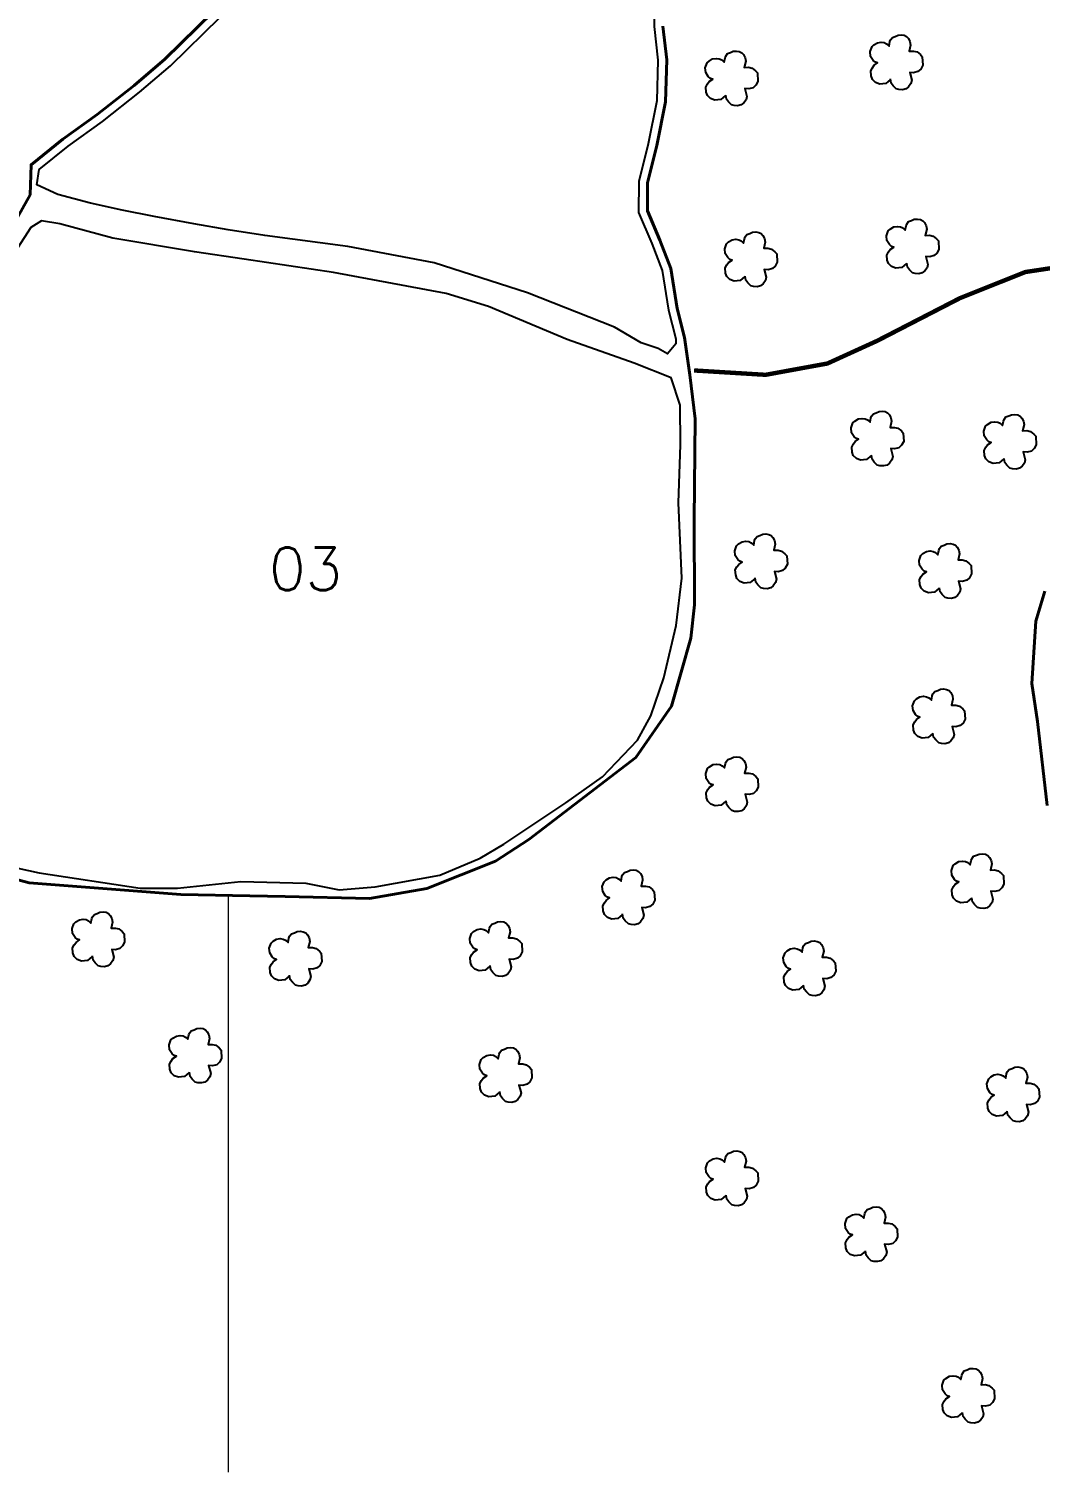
# Model space of a CAD drawing. Extents: x 728964 to 733419, y 7820946 to 7824096.
# Drawn here: x 730309 to 730771, y 7822466 to 7823126 of the extents above; entities that cross this region are included whole.
import ezdxf

# ---------------------------------------------------------------- set-up
doc = ezdxf.new("R2010")
doc.units = 0
doc.header["$MEASUREMENT"] = 0
doc.linetypes.add('CONTINUO', pattern=[0])
for name, color, linetype, lineweight in [('0114000294', 1, 'Continuous', 40), ('0114000294003', 5, 'Continuous', 25), ('0114000294010', 5, 'Continuous', 25), ('MALHA', 8, 'Continuous', 9)]:
    doc.layers.add(name, color=color, linetype=linetype, lineweight=lineweight)
for name, color, linetype in [('ESTRADA', 1, 'Continuous'), ('SIMBOLO ARVORE', 118, 'Continuous'), ('TEXTO_NUN_TAL', 7, 'Continuous')]:
    doc.layers.add(name, color=color, linetype=linetype)
doc.styles.add('SIMPLEX', font='simplex', dxfattribs={"height": 0.2})

msp = doc.modelspace()

# ---------------------------------------------------------------- linework, layer by layer
at = {"layer": '0114000294', "linetype": 'Continuous'}
for points in [[(730298.7, 7823031.65), (730309.2, 7823050.43), (730309.68, 7823064.17), (730324.15, 7823075.86), (730339.89, 7823087.22), (730356.77, 7823100.48), (730370.8, 7823112.45), (730393.06, 7823134.33)], [(730598.69, 7823127.64), (730600.4, 7823112.14), (730599.84, 7823093.02), (730595.9, 7823072.95), (730591.66, 7823055.97), (730591.58, 7823043.17), (730597.3, 7823029.62), (730602.27, 7823016.8), (730605.18, 7822998.45), (730608.51, 7822985.11), (730610.96, 7822968.13), (730610.96, 7822968.13), (730613.42, 7822947.96), (730612.98, 7822901.82), (730613.05, 7822862.91), (730611.48, 7822847.56), (730602.53, 7822816.55), (730586.25, 7822792.99), (730537.34, 7822755.51), (730522.12, 7822745.65), (730490.66, 7822733.11), (730464.45, 7822728.57), (730425.96, 7822729.44), (730409.67, 7822729.7), (730378.19, 7822730.41), (730308.81, 7822735.64), (730281.54, 7822743.09)], [(730774.45, 7822771.08), (730770.01, 7822809.47), (730767.5, 7822826.93), (730769.26, 7822855.39), (730773.37, 7822869.06)]]:
    msp.add_lwpolyline(points, dxfattribs=at)
at = {"layer": '0114000294003', "linetype": 'Continuous'}
msp.add_lwpolyline([(730288.75, 7822745.56), (730313.37, 7822740.26), (730359.63, 7822733.2), (730376.68, 7822733.27), (730405.65, 7822736.24), (730435.34, 7822735.62), (730450.63, 7822732.46), (730467.01, 7822733.92), (730496.64, 7822739.15), (730515.05, 7822747.04), (730525.96, 7822753.42), (730554.22, 7822772.28), (730571.01, 7822784.14), (730587.07, 7822801.01), (730593.19, 7822812.08), (730599.04, 7822829.43), (730604.7, 7822853.48), (730607.36, 7822875.02), (730605.78, 7822909.49), (730606.76, 7822936.03), (730606.54, 7822954.26), (730602.46, 7822966.77), (730585.52, 7822973.36), (730554.9, 7822984.32), (730518.92, 7822999.36), (730499.55, 7823005.23), (730447.97, 7823014.9), (730407.09, 7823021.06), (730384.49, 7823024.41), (730347.08, 7823030.64), (730322.79, 7823037.17), (730314.37, 7823038.54), (730309.51, 7823035.56), (730300.45, 7823021.36)], dxfattribs=at)
at = {"layer": '0114000294010', "linetype": 'CONTINUO', "flags": 128}
msp.add_lwpolyline([(730321.9, 7823050.61), (730312.28, 7823054.93), (730313.4, 7823062.02), (730326.58, 7823072.68), (730342.3, 7823084.02), (730359.3, 7823097.38), (730373.51, 7823109.5), (730396.12, 7823131.74), (730405.57, 7823145.3), (730413.63, 7823159.54), (730422.43, 7823191.18), (730425.15, 7823210.39), (730426.27, 7823226.96), (730429.08, 7823244.8), (730431.04, 7823262.97), (730434.39, 7823274.86), (730438.8, 7823277.59), (730445.39, 7823278.08), (730454.9, 7823275.82), (730472.94, 7823277.31), (730488.61, 7823280.2), (730500.75, 7823281.02), (730514.44, 7823278.46), (730526.31, 7823274.88), (730549.79, 7823268.6), (730559.07, 7823265.87), (730569.46, 7823261.81), (730578.86, 7823258.21), (730590.79, 7823252.79), (730598.67, 7823248.93), (730602.22, 7823246.74), (730605.05, 7823241.65), (730603.18, 7823228.13), (730599.38, 7823218.93), (730595.9, 7823204.08), (730593.01, 7823191.24), (730592.43, 7823174.65), (730593.68, 7823159.29), (730594.63, 7823143.64), (730594.69, 7823127.42), (730596.39, 7823111.98), (730595.85, 7823093.46), (730591.99, 7823073.82), (730587.66, 7823056.47), (730587.58, 7823042.38), (730593.59, 7823028.12), (730598.39, 7823015.75), (730601.25, 7822997.65), (730604.54, 7822984.51), (730604.66, 7822982.32), (730600.73, 7822977.64), (730596.49, 7822980.15), (730588.74, 7822982.71), (730576.47, 7822989.9), (730536.79, 7823005.67), (730494.07, 7823019.33), (730454.53, 7823026.78), (730416.59, 7823031.79), (730399.81, 7823034.47), (730384.13, 7823037.19), (730365.97, 7823040.5), (730351.37, 7823043.49), (730336.77, 7823046.63)], close=True, dxfattribs=at)
at = {"layer": 'ESTRADA', "const_width": 2}
msp.add_lwpolyline([(730612.93, 7822970.09), (730645.62, 7822968.09), (730673.93, 7822973.27), (730696.66, 7822983.63), (730734.53, 7823003.16), (730764.43, 7823015.11), (730785.57, 7823018.3), (730803.11, 7823017.5), (730816.66, 7823013.12), (730829.42, 7823002.76), (730846.97, 7822984.43), (730860.12, 7822964.51), (730873.68, 7822935.82), (730892.42, 7822886.81)], dxfattribs=at)
at = {"layer": 'MALHA', "color": 8}
msp.add_line((730400, 7822466.13), (730400, 7822729.92), dxfattribs=at)
at = {"layer": 'SIMBOLO ARVORE', "linetype": 'CONTINUO'}
for points in [[(730702.74, 7823103.25, 0), (730700.58, 7823101.43, 0), (730697.83, 7823101.12, 0), (730695.86, 7823101.88, 0), (730694.47, 7823103.25, 0), (730693.9, 7823104.81, 0), (730693.74, 7823107.13, 0), (730694.49, 7823108.59, 0), (730695.28, 7823109.67, 0), (730696.87, 7823110.74, 0), (730695.86, 7823111.06, 0), (730694.87, 7823111.89, 0), (730693.7, 7823113.73, 0), (730693.49, 7823115.92, 0), (730694.33, 7823118.21, 0), (730695.22, 7823119.03, 0), (730696.83, 7823120.02, 0), (730698.53, 7823120.24, 0), (730699.89, 7823120.05, 0), (730700.96, 7823119.55, 0), (730702.14, 7823118.5, 0), (730702.49, 7823120.51, 0), (730702.79, 7823121.31, 0), (730703.67, 7823122.42, 0), (730704.98, 7823122.9, 0), (730706.25, 7823123.47, 0), (730707.69, 7823123.6, 0), (730709.04, 7823123.41, 0), (730710.15, 7823122.82, 0), (730710.97, 7823121.94, 0), (730711.69, 7823120.52, 0), (730711.97, 7823118.95, 0), (730711.31, 7823116.14, 0), (730713.28, 7823116.17, 0), (730714.91, 7823115.78, 0), (730716.44, 7823114.56, 0), (730717.29, 7823113.59, 0), (730717.52, 7823109.72, 0), (730716.58, 7823107.99, 0), (730715.32, 7823106.84, 0), (730713.33, 7823106.31, 0), (730711.6, 7823106.46, 0), (730712.53, 7823102.85, 0), (730712.1, 7823101.31, 0), (730711.06, 7823099.84, 0), (730709.91, 7823098.93, 0), (730708.27, 7823098.53, 0), (730706.65, 7823098.62, 0), (730705.44, 7823098.97, 0), (730704.05, 7823100.34, 0), (730703.1, 7823101.57, 0), (730702.81, 7823103.44, 0)], [(730627.33, 7823095.86, 0), (730625.17, 7823094.05, 0), (730622.41, 7823093.73, 0), (730620.45, 7823094.49, 0), (730619.06, 7823095.86, 0), (730618.49, 7823097.42, 0), (730618.33, 7823099.74, 0), (730619.08, 7823101.2, 0), (730619.87, 7823102.28, 0), (730621.46, 7823103.35, 0), (730620.45, 7823103.68, 0), (730619.45, 7823104.5, 0), (730618.28, 7823106.34, 0), (730618.07, 7823108.53, 0), (730618.92, 7823110.82, 0), (730619.8, 7823111.64, 0), (730621.42, 7823112.63, 0), (730623.12, 7823112.85, 0), (730624.47, 7823112.66, 0), (730625.55, 7823112.16, 0), (730626.72, 7823111.11, 0), (730627.08, 7823113.12, 0), (730627.38, 7823113.92, 0), (730628.25, 7823115.03, 0), (730629.56, 7823115.51, 0), (730630.84, 7823116.08, 0), (730632.27, 7823116.21, 0), (730633.63, 7823116.02, 0), (730634.74, 7823115.43, 0), (730635.56, 7823114.55, 0), (730636.27, 7823113.13, 0), (730636.55, 7823111.56, 0), (730635.9, 7823108.75, 0), (730637.87, 7823108.78, 0), (730639.5, 7823108.39, 0), (730641.03, 7823107.17, 0), (730641.88, 7823106.2, 0), (730642.11, 7823102.33, 0), (730641.16, 7823100.6, 0), (730639.9, 7823099.45, 0), (730637.92, 7823098.92, 0), (730636.18, 7823099.07, 0), (730637.11, 7823095.46, 0), (730636.69, 7823093.92, 0), (730635.64, 7823092.45, 0), (730634.49, 7823091.54, 0), (730632.86, 7823091.14, 0), (730631.24, 7823091.24, 0), (730630.03, 7823091.58, 0), (730628.64, 7823092.95, 0), (730627.69, 7823094.18, 0), (730627.4, 7823096.05, 0)], [(730710.14, 7823019.02, 0), (730707.97, 7823017.2, 0), (730705.22, 7823016.88, 0), (730703.26, 7823017.65, 0), (730701.87, 7823019.01, 0), (730701.29, 7823020.58, 0), (730701.14, 7823022.89, 0), (730701.89, 7823024.35, 0), (730702.68, 7823025.43, 0), (730704.26, 7823026.51, 0), (730703.25, 7823026.83, 0), (730702.26, 7823027.65, 0), (730701.09, 7823029.49, 0), (730700.88, 7823031.69, 0), (730701.72, 7823033.97, 0), (730702.61, 7823034.79, 0), (730704.23, 7823035.78, 0), (730705.92, 7823036.01, 0), (730707.28, 7823035.81, 0), (730708.35, 7823035.32, 0), (730709.53, 7823034.27, 0), (730709.88, 7823036.27, 0), (730710.18, 7823037.08, 0), (730711.06, 7823038.19, 0), (730712.37, 7823038.67, 0), (730713.65, 7823039.23, 0), (730715.08, 7823039.37, 0), (730716.44, 7823039.17, 0), (730717.54, 7823038.59, 0), (730718.36, 7823037.7, 0), (730719.08, 7823036.29, 0), (730719.36, 7823034.71, 0), (730718.71, 7823031.9, 0), (730720.68, 7823031.93, 0), (730722.3, 7823031.54, 0), (730723.84, 7823030.33, 0), (730724.69, 7823029.36, 0), (730724.92, 7823025.49, 0), (730723.97, 7823023.76, 0), (730722.71, 7823022.6, 0), (730720.73, 7823022.08, 0), (730718.99, 7823022.23, 0), (730719.92, 7823018.62, 0), (730719.49, 7823017.08, 0), (730718.45, 7823015.61, 0), (730717.3, 7823014.69, 0), (730715.67, 7823014.29, 0), (730714.05, 7823014.39, 0), (730712.83, 7823014.74, 0), (730711.44, 7823016.1, 0), (730710.49, 7823017.34, 0), (730710.21, 7823019.2, 0)], [(730636.2, 7823013.11, 0), (730634.04, 7823011.29, 0), (730631.29, 7823010.97, 0), (730629.32, 7823011.73, 0), (730627.93, 7823013.1, 0), (730627.36, 7823014.67, 0), (730627.2, 7823016.98, 0), (730627.95, 7823018.44, 0), (730628.74, 7823019.52, 0), (730630.33, 7823020.6, 0), (730629.32, 7823020.92, 0), (730628.33, 7823021.74, 0), (730627.16, 7823023.58, 0), (730626.94, 7823025.78, 0), (730627.79, 7823028.06, 0), (730628.68, 7823028.88, 0), (730630.29, 7823029.87, 0), (730631.99, 7823030.1, 0), (730633.35, 7823029.9, 0), (730634.42, 7823029.41, 0), (730635.6, 7823028.36, 0), (730635.95, 7823030.36, 0), (730636.25, 7823031.16, 0), (730637.13, 7823032.28, 0), (730638.43, 7823032.76, 0), (730639.71, 7823033.32, 0), (730641.15, 7823033.45, 0), (730642.5, 7823033.26, 0), (730643.61, 7823032.68, 0), (730644.43, 7823031.79, 0), (730645.14, 7823030.38, 0), (730645.43, 7823028.8, 0), (730644.77, 7823025.99, 0), (730646.74, 7823026.02, 0), (730648.37, 7823025.63, 0), (730649.9, 7823024.42, 0), (730650.75, 7823023.44, 0), (730650.98, 7823019.58, 0), (730650.04, 7823017.85, 0), (730648.78, 7823016.69, 0), (730646.79, 7823016.16, 0), (730645.06, 7823016.32, 0), (730645.98, 7823012.71, 0), (730645.56, 7823011.17, 0), (730644.51, 7823009.7, 0), (730643.37, 7823008.78, 0), (730641.73, 7823008.38, 0), (730640.11, 7823008.48, 0), (730638.9, 7823008.82, 0), (730637.51, 7823010.19, 0), (730636.56, 7823011.42, 0), (730636.27, 7823013.29, 0)], [(730694.04, 7822931.13, 0), (730691.87, 7822929.31, 0), (730689.12, 7822928.99, 0), (730687.16, 7822929.75, 0), (730685.77, 7822931.12, 0), (730685.19, 7822932.69, 0), (730685.04, 7822935, 0), (730685.79, 7822936.46, 0), (730686.58, 7822937.54, 0), (730688.16, 7822938.62, 0), (730687.15, 7822938.94, 0), (730686.16, 7822939.76, 0), (730684.99, 7822941.6, 0), (730684.78, 7822943.8, 0), (730685.62, 7822946.08, 0), (730686.51, 7822946.9, 0), (730688.13, 7822947.89, 0), (730689.82, 7822948.12, 0), (730691.18, 7822947.92, 0), (730692.25, 7822947.43, 0), (730693.43, 7822946.38, 0), (730693.78, 7822948.38, 0), (730694.08, 7822949.18, 0), (730694.96, 7822950.3, 0), (730696.27, 7822950.77, 0), (730697.55, 7822951.34, 0), (730698.98, 7822951.47, 0), (730700.34, 7822951.28, 0), (730701.44, 7822950.7, 0), (730702.26, 7822949.81, 0), (730702.98, 7822948.39, 0), (730703.26, 7822946.82, 0), (730702.61, 7822944.01, 0), (730704.58, 7822944.04, 0), (730706.2, 7822943.65, 0), (730707.74, 7822942.43, 0), (730708.59, 7822941.46, 0), (730708.82, 7822937.6, 0), (730707.87, 7822935.86, 0), (730706.61, 7822934.71, 0), (730704.63, 7822934.18, 0), (730702.89, 7822934.34, 0), (730703.82, 7822930.72, 0), (730703.39, 7822929.19, 0), (730702.35, 7822927.72, 0), (730701.2, 7822926.8, 0), (730699.57, 7822926.4, 0), (730697.95, 7822926.5, 0), (730696.73, 7822926.84, 0), (730695.34, 7822928.21, 0), (730694.4, 7822929.44, 0), (730694.11, 7822931.31, 0)], [(730754.66, 7822929.65, 0), (730752.5, 7822927.83, 0), (730749.75, 7822927.51, 0), (730747.78, 7822928.27, 0), (730746.39, 7822929.64, 0), (730745.82, 7822931.21, 0), (730745.66, 7822933.52, 0), (730746.41, 7822934.98, 0), (730747.2, 7822936.06, 0), (730748.79, 7822937.14, 0), (730747.78, 7822937.46, 0), (730746.79, 7822938.28, 0), (730745.62, 7822940.12, 0), (730745.41, 7822942.32, 0), (730746.25, 7822944.6, 0), (730747.14, 7822945.42, 0), (730748.75, 7822946.41, 0), (730750.45, 7822946.64, 0), (730751.81, 7822946.44, 0), (730752.88, 7822945.95, 0), (730754.06, 7822944.9, 0), (730754.41, 7822946.9, 0), (730754.71, 7822947.7, 0), (730755.59, 7822948.82, 0), (730756.9, 7822949.3, 0), (730758.17, 7822949.86, 0), (730759.61, 7822949.99, 0), (730760.97, 7822949.8, 0), (730762.07, 7822949.22, 0), (730762.89, 7822948.33, 0), (730763.61, 7822946.92, 0), (730763.89, 7822945.34, 0), (730763.23, 7822942.53, 0), (730765.2, 7822942.56, 0), (730766.83, 7822942.17, 0), (730768.36, 7822940.96, 0), (730769.21, 7822939.98, 0), (730769.45, 7822936.12, 0), (730768.5, 7822934.39, 0), (730767.24, 7822933.23, 0), (730765.26, 7822932.7, 0), (730763.52, 7822932.86, 0), (730764.45, 7822929.25, 0), (730764.02, 7822927.71, 0), (730762.98, 7822926.24, 0), (730761.83, 7822925.32, 0), (730760.19, 7822924.92, 0), (730758.58, 7822925.02, 0), (730757.36, 7822925.36, 0), (730755.97, 7822926.73, 0), (730755.02, 7822927.96, 0), (730754.73, 7822929.83, 0)], [(730640.81, 7822874.97, 0), (730638.64, 7822873.15, 0), (730635.89, 7822872.83, 0), (730633.93, 7822873.6, 0), (730632.53, 7822874.96, 0), (730631.96, 7822876.53, 0), (730631.8, 7822878.84, 0), (730632.55, 7822880.3, 0), (730633.35, 7822881.38, 0), (730634.93, 7822882.46, 0), (730633.92, 7822882.78, 0), (730632.93, 7822883.6, 0), (730631.76, 7822885.44, 0), (730631.55, 7822887.64, 0), (730632.39, 7822889.92, 0), (730633.28, 7822890.74, 0), (730634.89, 7822891.73, 0), (730636.59, 7822891.96, 0), (730637.95, 7822891.77, 0), (730639.02, 7822891.27, 0), (730640.2, 7822890.22, 0), (730640.55, 7822892.23, 0), (730640.85, 7822893.03, 0), (730641.73, 7822894.14, 0), (730643.04, 7822894.62, 0), (730644.31, 7822895.19, 0), (730645.75, 7822895.32, 0), (730647.11, 7822895.12, 0), (730648.21, 7822894.54, 0), (730649.03, 7822893.65, 0), (730649.75, 7822892.24, 0), (730650.03, 7822890.66, 0), (730649.38, 7822887.85, 0), (730651.34, 7822887.88, 0), (730652.97, 7822887.49, 0), (730654.5, 7822886.28, 0), (730655.36, 7822885.31, 0), (730655.59, 7822881.44, 0), (730654.64, 7822879.71, 0), (730653.38, 7822878.56, 0), (730651.4, 7822878.03, 0), (730649.66, 7822878.18, 0), (730650.59, 7822874.57, 0), (730650.16, 7822873.03, 0), (730649.12, 7822871.56, 0), (730647.97, 7822870.64, 0), (730646.34, 7822870.24, 0), (730644.72, 7822870.34, 0), (730643.5, 7822870.69, 0), (730642.11, 7822872.05, 0), (730641.16, 7822873.29, 0), (730640.87, 7822875.16, 0)], [(730725.09, 7822870.54, 0), (730722.93, 7822868.72, 0), (730720.17, 7822868.4, 0), (730718.21, 7822869.16, 0), (730716.82, 7822870.53, 0), (730716.24, 7822872.1, 0), (730716.09, 7822874.41, 0), (730716.84, 7822875.87, 0), (730717.63, 7822876.95, 0), (730719.22, 7822878.03, 0), (730718.21, 7822878.35, 0), (730717.21, 7822879.17, 0), (730716.04, 7822881.01, 0), (730715.83, 7822883.21, 0), (730716.68, 7822885.49, 0), (730717.56, 7822886.31, 0), (730719.18, 7822887.3, 0), (730720.88, 7822887.53, 0), (730722.23, 7822887.33, 0), (730723.31, 7822886.84, 0), (730724.48, 7822885.79, 0), (730724.84, 7822887.79, 0), (730725.14, 7822888.59, 0), (730726.01, 7822889.71, 0), (730727.32, 7822890.19, 0), (730728.6, 7822890.75, 0), (730730.03, 7822890.88, 0), (730731.39, 7822890.69, 0), (730732.5, 7822890.11, 0), (730733.31, 7822889.22, 0), (730734.03, 7822887.81, 0), (730734.31, 7822886.23, 0), (730733.66, 7822883.42, 0), (730735.63, 7822883.45, 0), (730737.26, 7822883.06, 0), (730738.79, 7822881.84, 0), (730739.64, 7822880.87, 0), (730739.87, 7822877.01, 0), (730738.92, 7822875.28, 0), (730737.66, 7822874.12, 0), (730735.68, 7822873.59, 0), (730733.94, 7822873.75, 0), (730734.87, 7822870.13, 0), (730734.45, 7822868.6, 0), (730733.4, 7822867.13, 0), (730732.25, 7822866.21, 0), (730730.62, 7822865.81, 0), (730729, 7822865.91, 0), (730727.79, 7822866.25, 0), (730726.4, 7822867.62, 0), (730725.45, 7822868.85, 0), (730725.16, 7822870.72, 0)], [(730722.13, 7822804.04, 0), (730719.97, 7822802.22, 0), (730717.22, 7822801.9, 0), (730715.25, 7822802.66, 0), (730713.86, 7822804.03, 0), (730713.29, 7822805.6, 0), (730713.13, 7822807.91, 0), (730713.88, 7822809.37, 0), (730714.67, 7822810.45, 0), (730716.26, 7822811.53, 0), (730715.25, 7822811.85, 0), (730714.26, 7822812.67, 0), (730713.09, 7822814.51, 0), (730712.87, 7822816.71, 0), (730713.72, 7822818.99, 0), (730714.61, 7822819.81, 0), (730716.22, 7822820.8, 0), (730717.92, 7822821.03, 0), (730719.28, 7822820.83, 0), (730720.35, 7822820.34, 0), (730721.53, 7822819.29, 0), (730721.88, 7822821.29, 0), (730722.18, 7822822.09, 0), (730723.06, 7822823.2, 0), (730724.36, 7822823.68, 0), (730725.64, 7822824.25, 0), (730727.08, 7822824.38, 0), (730728.43, 7822824.19, 0), (730729.54, 7822823.61, 0), (730730.36, 7822822.72, 0), (730731.07, 7822821.3, 0), (730731.36, 7822819.73, 0), (730730.7, 7822816.92, 0), (730732.67, 7822816.95, 0), (730734.3, 7822816.56, 0), (730735.83, 7822815.34, 0), (730736.68, 7822814.37, 0), (730736.91, 7822810.51, 0), (730735.97, 7822808.77, 0), (730734.71, 7822807.62, 0), (730732.72, 7822807.09, 0), (730730.99, 7822807.24, 0), (730731.91, 7822803.63, 0), (730731.49, 7822802.1, 0), (730730.45, 7822800.63, 0), (730729.3, 7822799.71, 0), (730727.66, 7822799.31, 0), (730726.04, 7822799.41, 0), (730724.83, 7822799.75, 0), (730723.44, 7822801.12, 0), (730722.49, 7822802.35, 0), (730722.2, 7822804.22, 0)], [(730627.5, 7822773, 0), (730625.33, 7822771.18, 0), (730622.58, 7822770.87, 0), (730620.62, 7822771.63, 0), (730619.23, 7822772.99, 0), (730618.65, 7822774.56, 0), (730618.5, 7822776.88, 0), (730619.25, 7822778.34, 0), (730620.04, 7822779.42, 0), (730621.62, 7822780.49, 0), (730620.61, 7822780.81, 0), (730619.62, 7822781.63, 0), (730618.45, 7822783.48, 0), (730618.24, 7822785.67, 0), (730619.08, 7822787.96, 0), (730619.97, 7822788.78, 0), (730621.59, 7822789.76, 0), (730623.28, 7822789.99, 0), (730624.64, 7822789.8, 0), (730625.71, 7822789.3, 0), (730626.89, 7822788.25, 0), (730627.24, 7822790.26, 0), (730627.54, 7822791.06, 0), (730628.42, 7822792.17, 0), (730629.73, 7822792.65, 0), (730631.01, 7822793.22, 0), (730632.44, 7822793.35, 0), (730633.8, 7822793.16, 0), (730634.9, 7822792.57, 0), (730635.72, 7822791.69, 0), (730636.44, 7822790.27, 0), (730636.72, 7822788.69, 0), (730636.07, 7822785.89, 0), (730638.04, 7822785.92, 0), (730639.66, 7822785.53, 0), (730641.2, 7822784.31, 0), (730642.05, 7822783.34, 0), (730642.28, 7822779.47, 0), (730641.33, 7822777.74, 0), (730640.07, 7822776.59, 0), (730638.09, 7822776.06, 0), (730636.35, 7822776.21, 0), (730637.28, 7822772.6, 0), (730636.85, 7822771.06, 0), (730635.81, 7822769.59, 0), (730634.66, 7822768.68, 0), (730633.03, 7822768.28, 0), (730631.41, 7822768.37, 0), (730630.19, 7822768.72, 0), (730628.8, 7822770.09, 0), (730627.86, 7822771.32, 0), (730627.57, 7822773.19, 0)], [(730739.88, 7822728.67, 0), (730737.71, 7822726.85, 0), (730734.96, 7822726.53, 0), (730733, 7822727.29, 0), (730731.61, 7822728.66, 0), (730731.03, 7822730.23, 0), (730730.88, 7822732.54, 0), (730731.63, 7822734, 0), (730732.42, 7822735.08, 0), (730734, 7822736.16, 0), (730732.99, 7822736.48, 0), (730732, 7822737.3, 0), (730730.83, 7822739.14, 0), (730730.62, 7822741.34, 0), (730731.46, 7822743.62, 0), (730732.35, 7822744.44, 0), (730733.97, 7822745.43, 0), (730735.66, 7822745.66, 0), (730737.02, 7822745.46, 0), (730738.09, 7822744.97, 0), (730739.27, 7822743.92, 0), (730739.62, 7822745.92, 0), (730739.92, 7822746.73, 0), (730740.8, 7822747.84, 0), (730742.11, 7822748.32, 0), (730743.39, 7822748.88, 0), (730744.82, 7822749.02, 0), (730746.18, 7822748.82, 0), (730747.28, 7822748.24, 0), (730748.1, 7822747.35, 0), (730748.82, 7822745.94, 0), (730749.1, 7822744.36, 0), (730748.45, 7822741.55, 0), (730750.42, 7822741.58, 0), (730752.04, 7822741.19, 0), (730753.58, 7822739.98, 0), (730754.43, 7822739, 0), (730754.66, 7822735.14, 0), (730753.71, 7822733.41, 0), (730752.45, 7822732.25, 0), (730750.47, 7822731.72, 0), (730748.73, 7822731.88, 0), (730749.66, 7822728.27, 0), (730749.23, 7822726.73, 0), (730748.19, 7822725.26, 0), (730747.04, 7822724.34, 0), (730745.41, 7822723.94, 0), (730743.79, 7822724.04, 0), (730742.57, 7822724.38, 0), (730741.18, 7822725.75, 0), (730740.24, 7822726.98, 0), (730739.95, 7822728.85, 0)], [(730580.18, 7822721.28, 0), (730578.01, 7822719.46, 0), (730575.26, 7822719.14, 0), (730573.3, 7822719.91, 0), (730571.91, 7822721.27, 0), (730571.33, 7822722.84, 0), (730571.18, 7822725.15, 0), (730571.93, 7822726.61, 0), (730572.72, 7822727.69, 0), (730574.3, 7822728.77, 0), (730573.3, 7822729.09, 0), (730572.3, 7822729.91, 0), (730571.13, 7822731.75, 0), (730570.92, 7822733.95, 0), (730571.76, 7822736.23, 0), (730572.65, 7822737.05, 0), (730574.27, 7822738.04, 0), (730575.97, 7822738.27, 0), (730577.32, 7822738.08, 0), (730578.4, 7822737.58, 0), (730579.57, 7822736.53, 0), (730579.92, 7822738.53, 0), (730580.22, 7822739.34, 0), (730581.1, 7822740.45, 0), (730582.41, 7822740.93, 0), (730583.69, 7822741.5, 0), (730585.12, 7822741.63, 0), (730586.48, 7822741.43, 0), (730587.58, 7822740.85, 0), (730588.4, 7822739.96, 0), (730589.12, 7822738.55, 0), (730589.4, 7822736.97, 0), (730588.75, 7822734.16, 0), (730590.72, 7822734.19, 0), (730592.34, 7822733.8, 0), (730593.88, 7822732.59, 0), (730594.73, 7822731.62, 0), (730594.96, 7822727.75, 0), (730594.01, 7822726.02, 0), (730592.75, 7822724.87, 0), (730590.77, 7822724.34, 0), (730589.03, 7822724.49, 0), (730589.96, 7822720.88, 0), (730589.54, 7822719.34, 0), (730588.49, 7822717.87, 0), (730587.34, 7822716.95, 0), (730585.71, 7822716.55, 0), (730584.09, 7822716.65, 0), (730582.88, 7822717, 0), (730581.48, 7822718.36, 0), (730580.54, 7822719.6, 0), (730580.25, 7822721.47, 0)], [(730337.68, 7822702.07, 0), (730335.51, 7822700.25, 0), (730332.76, 7822699.93, 0), (730330.8, 7822700.69, 0), (730329.4, 7822702.06, 0), (730328.83, 7822703.63, 0), (730328.67, 7822705.94, 0), (730329.42, 7822707.4, 0), (730330.22, 7822708.48, 0), (730331.8, 7822709.56, 0), (730330.79, 7822709.88, 0), (730329.8, 7822710.7, 0), (730328.63, 7822712.54, 0), (730328.42, 7822714.74, 0), (730329.26, 7822717.02, 0), (730330.15, 7822717.84, 0), (730331.76, 7822718.83, 0), (730333.46, 7822719.06, 0), (730334.82, 7822718.86, 0), (730335.89, 7822718.37, 0), (730337.07, 7822717.32, 0), (730337.42, 7822719.32, 0), (730337.72, 7822720.12, 0), (730338.6, 7822721.24, 0), (730339.91, 7822721.72, 0), (730341.18, 7822722.28, 0), (730342.62, 7822722.42, 0), (730343.98, 7822722.22, 0), (730345.08, 7822721.64, 0), (730345.9, 7822720.75, 0), (730346.62, 7822719.34, 0), (730346.9, 7822717.76, 0), (730346.25, 7822714.95, 0), (730348.21, 7822714.98, 0), (730349.84, 7822714.59, 0), (730351.37, 7822713.38, 0), (730352.23, 7822712.4, 0), (730352.46, 7822708.54, 0), (730351.51, 7822706.81, 0), (730350.25, 7822705.65, 0), (730348.27, 7822705.12, 0), (730346.53, 7822705.28, 0), (730347.46, 7822701.67, 0), (730347.03, 7822700.13, 0), (730345.99, 7822698.66, 0), (730344.84, 7822697.74, 0), (730343.2, 7822697.34, 0), (730341.59, 7822697.44, 0), (730340.37, 7822697.78, 0), (730338.98, 7822699.15, 0), (730338.03, 7822700.38, 0), (730337.74, 7822702.25, 0)], [(730519.55, 7822697.63, 0), (730517.39, 7822695.82, 0), (730514.64, 7822695.5, 0), (730512.67, 7822696.26, 0), (730511.28, 7822697.63, 0), (730510.71, 7822699.19, 0), (730510.55, 7822701.51, 0), (730511.3, 7822702.97, 0), (730512.09, 7822704.05, 0), (730513.68, 7822705.12, 0), (730512.67, 7822705.45, 0), (730511.68, 7822706.27, 0), (730510.51, 7822708.11, 0), (730510.29, 7822710.3, 0), (730511.14, 7822712.59, 0), (730512.03, 7822713.41, 0), (730513.64, 7822714.4, 0), (730515.34, 7822714.62, 0), (730516.7, 7822714.43, 0), (730517.77, 7822713.93, 0), (730518.95, 7822712.88, 0), (730519.3, 7822714.89, 0), (730519.6, 7822715.69, 0), (730520.48, 7822716.8, 0), (730521.79, 7822717.28, 0), (730523.06, 7822717.85, 0), (730524.5, 7822717.98, 0), (730525.85, 7822717.79, 0), (730526.96, 7822717.2, 0), (730527.78, 7822716.32, 0), (730528.49, 7822714.9, 0), (730528.78, 7822713.33, 0), (730528.12, 7822710.52, 0), (730530.09, 7822710.55, 0), (730531.72, 7822710.16, 0), (730533.25, 7822708.94, 0), (730534.1, 7822707.97, 0), (730534.33, 7822704.1, 0), (730533.39, 7822702.37, 0), (730532.13, 7822701.22, 0), (730530.14, 7822700.69, 0), (730528.41, 7822700.84, 0), (730529.33, 7822697.23, 0), (730528.91, 7822695.69, 0), (730527.87, 7822694.22, 0), (730526.72, 7822693.31, 0), (730525.08, 7822692.91, 0), (730523.46, 7822693.01, 0), (730522.25, 7822693.35, 0), (730520.86, 7822694.72, 0), (730519.91, 7822695.95, 0), (730519.62, 7822697.82, 0)], [(730427.88, 7822693.2, 0), (730425.71, 7822691.38, 0), (730422.96, 7822691.06, 0), (730421, 7822691.83, 0), (730419.6, 7822693.19, 0), (730419.03, 7822694.76, 0), (730418.87, 7822697.08, 0), (730419.62, 7822698.54, 0), (730420.42, 7822699.62, 0), (730422, 7822700.69, 0), (730420.99, 7822701.01, 0), (730420, 7822701.83, 0), (730418.83, 7822703.68, 0), (730418.62, 7822705.87, 0), (730419.46, 7822708.16, 0), (730420.35, 7822708.98, 0), (730421.96, 7822709.96, 0), (730423.66, 7822710.19, 0), (730425.02, 7822710, 0), (730426.09, 7822709.5, 0), (730427.27, 7822708.45, 0), (730427.62, 7822710.46, 0), (730427.92, 7822711.26, 0), (730428.8, 7822712.37, 0), (730430.11, 7822712.85, 0), (730431.38, 7822713.42, 0), (730432.82, 7822713.55, 0), (730434.18, 7822713.35, 0), (730435.28, 7822712.77, 0), (730436.1, 7822711.89, 0), (730436.82, 7822710.47, 0), (730437.1, 7822708.89, 0), (730436.45, 7822706.09, 0), (730438.41, 7822706.12, 0), (730440.04, 7822705.73, 0), (730441.57, 7822704.51, 0), (730442.43, 7822703.54, 0), (730442.66, 7822699.67, 0), (730441.71, 7822697.94, 0), (730440.45, 7822696.79, 0), (730438.47, 7822696.26, 0), (730436.73, 7822696.41, 0), (730437.66, 7822692.8, 0), (730437.23, 7822691.26, 0), (730436.19, 7822689.79, 0), (730435.04, 7822688.88, 0), (730433.4, 7822688.47, 0), (730431.79, 7822688.57, 0), (730430.57, 7822688.92, 0), (730429.18, 7822690.28, 0), (730428.23, 7822691.52, 0), (730427.94, 7822693.39, 0)], [(730662.99, 7822688.77, 0), (730660.82, 7822686.95, 0), (730658.07, 7822686.63, 0), (730656.11, 7822687.39, 0), (730654.71, 7822688.76, 0), (730654.14, 7822690.33, 0), (730653.98, 7822692.64, 0), (730654.73, 7822694.1, 0), (730655.53, 7822695.18, 0), (730657.11, 7822696.26, 0), (730656.1, 7822696.58, 0), (730655.11, 7822697.4, 0), (730653.94, 7822699.24, 0), (730653.73, 7822701.44, 0), (730654.57, 7822703.72, 0), (730655.46, 7822704.54, 0), (730657.07, 7822705.53, 0), (730658.77, 7822705.76, 0), (730660.13, 7822705.56, 0), (730661.2, 7822705.07, 0), (730662.38, 7822704.02, 0), (730662.73, 7822706.02, 0), (730663.03, 7822706.82, 0), (730663.91, 7822707.94, 0), (730665.22, 7822708.42, 0), (730666.49, 7822708.98, 0), (730667.93, 7822709.11, 0), (730669.29, 7822708.92, 0), (730670.39, 7822708.34, 0), (730671.21, 7822707.45, 0), (730671.93, 7822706.04, 0), (730672.21, 7822704.46, 0), (730671.56, 7822701.65, 0), (730673.52, 7822701.68, 0), (730675.15, 7822701.29, 0), (730676.69, 7822700.08, 0), (730677.54, 7822699.1, 0), (730677.77, 7822695.24, 0), (730676.82, 7822693.51, 0), (730675.56, 7822692.35, 0), (730673.58, 7822691.82, 0), (730671.84, 7822691.98, 0), (730672.77, 7822688.37, 0), (730672.34, 7822686.83, 0), (730671.3, 7822685.36, 0), (730670.15, 7822684.44, 0), (730668.52, 7822684.04, 0), (730666.9, 7822684.14, 0), (730665.68, 7822684.48, 0), (730664.29, 7822685.85, 0), (730663.34, 7822687.08, 0), (730663.05, 7822688.95, 0)], [(730382.04, 7822648.87, 0), (730379.87, 7822647.05, 0), (730377.12, 7822646.73, 0), (730375.16, 7822647.49, 0), (730373.76, 7822648.86, 0), (730373.19, 7822650.43, 0), (730373.03, 7822652.74, 0), (730373.78, 7822654.2, 0), (730374.58, 7822655.28, 0), (730376.16, 7822656.36, 0), (730375.15, 7822656.68, 0), (730374.16, 7822657.5, 0), (730372.99, 7822659.34, 0), (730372.78, 7822661.54, 0), (730373.62, 7822663.82, 0), (730374.51, 7822664.64, 0), (730376.12, 7822665.63, 0), (730377.82, 7822665.86, 0), (730379.18, 7822665.66, 0), (730380.25, 7822665.17, 0), (730381.43, 7822664.12, 0), (730381.78, 7822666.12, 0), (730382.08, 7822666.92, 0), (730382.96, 7822668.04, 0), (730384.27, 7822668.52, 0), (730385.54, 7822669.08, 0), (730386.98, 7822669.21, 0), (730388.34, 7822669.02, 0), (730389.44, 7822668.44, 0), (730390.26, 7822667.55, 0), (730390.98, 7822666.14, 0), (730391.26, 7822664.56, 0), (730390.61, 7822661.75, 0), (730392.57, 7822661.78, 0), (730394.2, 7822661.39, 0), (730395.73, 7822660.18, 0), (730396.59, 7822659.2, 0), (730396.82, 7822655.34, 0), (730395.87, 7822653.61, 0), (730394.61, 7822652.45, 0), (730392.63, 7822651.92, 0), (730390.89, 7822652.08, 0), (730391.82, 7822648.47, 0), (730391.39, 7822646.93, 0), (730390.35, 7822645.46, 0), (730389.2, 7822644.54, 0), (730387.57, 7822644.14, 0), (730385.95, 7822644.24, 0), (730384.73, 7822644.58, 0), (730383.34, 7822645.95, 0), (730382.39, 7822647.18, 0), (730382.1, 7822649.05, 0)], [(730523.99, 7822640, 0), (730521.82, 7822638.18, 0), (730519.07, 7822637.86, 0), (730517.11, 7822638.63, 0), (730515.72, 7822639.99, 0), (730515.14, 7822641.56, 0), (730514.99, 7822643.87, 0), (730515.74, 7822645.34, 0), (730516.53, 7822646.42, 0), (730518.11, 7822647.49, 0), (730517.11, 7822647.81, 0), (730516.11, 7822648.63, 0), (730514.94, 7822650.48, 0), (730514.73, 7822652.67, 0), (730515.57, 7822654.96, 0), (730516.46, 7822655.78, 0), (730518.08, 7822656.76, 0), (730519.78, 7822656.99, 0), (730521.13, 7822656.8, 0), (730522.21, 7822656.3, 0), (730523.38, 7822655.25, 0), (730523.73, 7822657.26, 0), (730524.03, 7822658.06, 0), (730524.91, 7822659.17, 0), (730526.22, 7822659.65, 0), (730527.5, 7822660.22, 0), (730528.93, 7822660.35, 0), (730530.29, 7822660.15, 0), (730531.39, 7822659.57, 0), (730532.21, 7822658.69, 0), (730532.93, 7822657.27, 0), (730533.21, 7822655.69, 0), (730532.56, 7822652.89, 0), (730534.53, 7822652.92, 0), (730536.15, 7822652.52, 0), (730537.69, 7822651.31, 0), (730538.54, 7822650.34, 0), (730538.77, 7822646.47, 0), (730537.82, 7822644.74, 0), (730536.56, 7822643.59, 0), (730534.58, 7822643.06, 0), (730532.84, 7822643.21, 0), (730533.77, 7822639.6, 0), (730533.35, 7822638.06, 0), (730532.3, 7822636.59, 0), (730531.15, 7822635.68, 0), (730529.52, 7822635.27, 0), (730527.9, 7822635.37, 0), (730526.69, 7822635.72, 0), (730525.29, 7822637.08, 0), (730524.35, 7822638.32, 0), (730524.06, 7822640.19, 0)], [(730756.14, 7822631.13, 0), (730753.98, 7822629.32, 0), (730751.23, 7822629, 0), (730749.26, 7822629.76, 0), (730747.87, 7822631.13, 0), (730747.3, 7822632.69, 0), (730747.14, 7822635.01, 0), (730747.89, 7822636.47, 0), (730748.68, 7822637.55, 0), (730750.27, 7822638.62, 0), (730749.26, 7822638.95, 0), (730748.27, 7822639.77, 0), (730747.1, 7822641.61, 0), (730746.88, 7822643.8, 0), (730747.73, 7822646.09, 0), (730748.62, 7822646.91, 0), (730750.23, 7822647.9, 0), (730751.93, 7822648.12, 0), (730753.29, 7822647.93, 0), (730754.36, 7822647.43, 0), (730755.54, 7822646.38, 0), (730755.89, 7822648.39, 0), (730756.19, 7822649.19, 0), (730757.07, 7822650.3, 0), (730758.37, 7822650.78, 0), (730759.65, 7822651.35, 0), (730761.09, 7822651.48, 0), (730762.44, 7822651.29, 0), (730763.55, 7822650.7, 0), (730764.37, 7822649.82, 0), (730765.08, 7822648.4, 0), (730765.37, 7822646.83, 0), (730764.71, 7822644.02, 0), (730766.68, 7822644.05, 0), (730768.31, 7822643.66, 0), (730769.84, 7822642.44, 0), (730770.69, 7822641.47, 0), (730770.92, 7822637.6, 0), (730769.98, 7822635.87, 0), (730768.72, 7822634.72, 0), (730766.73, 7822634.19, 0), (730765, 7822634.34, 0), (730765.92, 7822630.73, 0), (730765.5, 7822629.19, 0), (730764.45, 7822627.72, 0), (730763.31, 7822626.81, 0), (730761.67, 7822626.41, 0), (730760.05, 7822626.51, 0), (730758.84, 7822626.85, 0), (730757.45, 7822628.22, 0), (730756.5, 7822629.45, 0), (730756.21, 7822631.32, 0)], [(730627.5, 7822592.71, 0), (730625.33, 7822590.89, 0), (730622.58, 7822590.58, 0), (730620.62, 7822591.34, 0), (730619.23, 7822592.7, 0), (730618.65, 7822594.27, 0), (730618.5, 7822596.59, 0), (730619.25, 7822598.05, 0), (730620.04, 7822599.13, 0), (730621.62, 7822600.2, 0), (730620.61, 7822600.52, 0), (730619.62, 7822601.34, 0), (730618.45, 7822603.19, 0), (730618.24, 7822605.38, 0), (730619.08, 7822607.67, 0), (730619.97, 7822608.49, 0), (730621.59, 7822609.47, 0), (730623.28, 7822609.7, 0), (730624.64, 7822609.51, 0), (730625.71, 7822609.01, 0), (730626.89, 7822607.96, 0), (730627.24, 7822609.97, 0), (730627.54, 7822610.77, 0), (730628.42, 7822611.88, 0), (730629.73, 7822612.36, 0), (730631.01, 7822612.93, 0), (730632.44, 7822613.06, 0), (730633.8, 7822612.86, 0), (730634.9, 7822612.28, 0), (730635.72, 7822611.4, 0), (730636.44, 7822609.98, 0), (730636.72, 7822608.4, 0), (730636.07, 7822605.6, 0), (730638.04, 7822605.63, 0), (730639.66, 7822605.24, 0), (730641.2, 7822604.02, 0), (730642.05, 7822603.05, 0), (730642.28, 7822599.18, 0), (730641.33, 7822597.45, 0), (730640.07, 7822596.3, 0), (730638.09, 7822595.77, 0), (730636.35, 7822595.92, 0), (730637.28, 7822592.31, 0), (730636.85, 7822590.77, 0), (730635.81, 7822589.3, 0), (730634.66, 7822588.39, 0), (730633.03, 7822587.99, 0), (730631.41, 7822588.08, 0), (730630.19, 7822588.43, 0), (730628.8, 7822589.79, 0), (730627.86, 7822591.03, 0), (730627.57, 7822592.9, 0)], [(730691.25, 7822567.13, 0), (730689.08, 7822565.31, 0), (730686.33, 7822565, 0), (730684.37, 7822565.76, 0), (730682.97, 7822567.13, 0), (730682.4, 7822568.69, 0), (730682.24, 7822571.01, 0), (730682.99, 7822572.47, 0), (730683.78, 7822573.55, 0), (730685.37, 7822574.62, 0), (730684.36, 7822574.94, 0), (730683.37, 7822575.76, 0), (730682.2, 7822577.61, 0), (730681.99, 7822579.8, 0), (730682.83, 7822582.09, 0), (730683.72, 7822582.91, 0), (730685.33, 7822583.89, 0), (730687.03, 7822584.12, 0), (730688.39, 7822583.93, 0), (730689.46, 7822583.43, 0), (730690.64, 7822582.38, 0), (730690.99, 7822584.39, 0), (730691.29, 7822585.19, 0), (730692.17, 7822586.3, 0), (730693.48, 7822586.78, 0), (730694.75, 7822587.35, 0), (730696.19, 7822587.48, 0), (730697.55, 7822587.29, 0), (730698.65, 7822586.7, 0), (730699.47, 7822585.82, 0), (730700.19, 7822584.4, 0), (730700.47, 7822582.82, 0), (730699.81, 7822580.02, 0), (730701.78, 7822580.05, 0), (730703.41, 7822579.66, 0), (730704.94, 7822578.44, 0), (730705.8, 7822577.47, 0), (730706.03, 7822573.6, 0), (730705.08, 7822571.87, 0), (730703.82, 7822570.72, 0), (730701.84, 7822570.19, 0), (730700.1, 7822570.34, 0), (730701.03, 7822566.73, 0), (730700.6, 7822565.19, 0), (730699.56, 7822563.72, 0), (730698.41, 7822562.81, 0), (730696.77, 7822562.41, 0), (730695.16, 7822562.5, 0), (730693.94, 7822562.85, 0), (730692.55, 7822564.22, 0), (730691.6, 7822565.45, 0), (730691.31, 7822567.32, 0)], [(730735.61, 7822493.24, 0), (730733.44, 7822491.42, 0), (730730.69, 7822491.11, 0), (730728.73, 7822491.87, 0), (730727.33, 7822493.24, 0), (730726.76, 7822494.8, 0), (730726.6, 7822497.12, 0), (730727.35, 7822498.58, 0), (730728.15, 7822499.66, 0), (730729.73, 7822500.73, 0), (730728.72, 7822501.05, 0), (730727.73, 7822501.88, 0), (730726.56, 7822503.72, 0), (730726.35, 7822505.91, 0), (730727.19, 7822508.2, 0), (730728.08, 7822509.02, 0), (730729.69, 7822510, 0), (730731.39, 7822510.23, 0), (730732.75, 7822510.04, 0), (730733.82, 7822509.54, 0), (730735, 7822508.49, 0), (730735.35, 7822510.5, 0), (730735.65, 7822511.3, 0), (730736.53, 7822512.41, 0), (730737.84, 7822512.89, 0), (730739.11, 7822513.46, 0), (730740.55, 7822513.59, 0), (730741.91, 7822513.4, 0), (730743.01, 7822512.81, 0), (730743.83, 7822511.93, 0), (730744.55, 7822510.51, 0), (730744.83, 7822508.94, 0), (730744.18, 7822506.13, 0), (730746.14, 7822506.16, 0), (730747.77, 7822505.77, 0), (730749.3, 7822504.55, 0), (730750.16, 7822503.58, 0), (730750.39, 7822499.71, 0), (730749.44, 7822497.98, 0), (730748.18, 7822496.83, 0), (730746.2, 7822496.3, 0), (730744.46, 7822496.45, 0), (730745.39, 7822492.84, 0), (730744.96, 7822491.3, 0), (730743.92, 7822489.83, 0), (730742.77, 7822488.92, 0), (730741.13, 7822488.52, 0), (730739.52, 7822488.61, 0), (730738.3, 7822488.96, 0), (730736.91, 7822490.33, 0), (730735.96, 7822491.56, 0), (730735.67, 7822493.43, 0)]]:
    msp.add_polyline3d(points, dxfattribs=at)

# ---------------------------------------------------------------- texts
at = {"layer": 'TEXTO_NUN_TAL', "linetype": 'Continuous', "insert": (730418.52, 7822889.09), "char_height": 19.5, "attachment_point": 1, "style": 'SIMPLEX'}
msp.add_mtext_dynamic_manual_height_columns('{\\C7;03}', width=44.8625, gutter_width=1, heights=[-19.5], dxfattribs=at)

doc.saveas('drawing.dxf')
